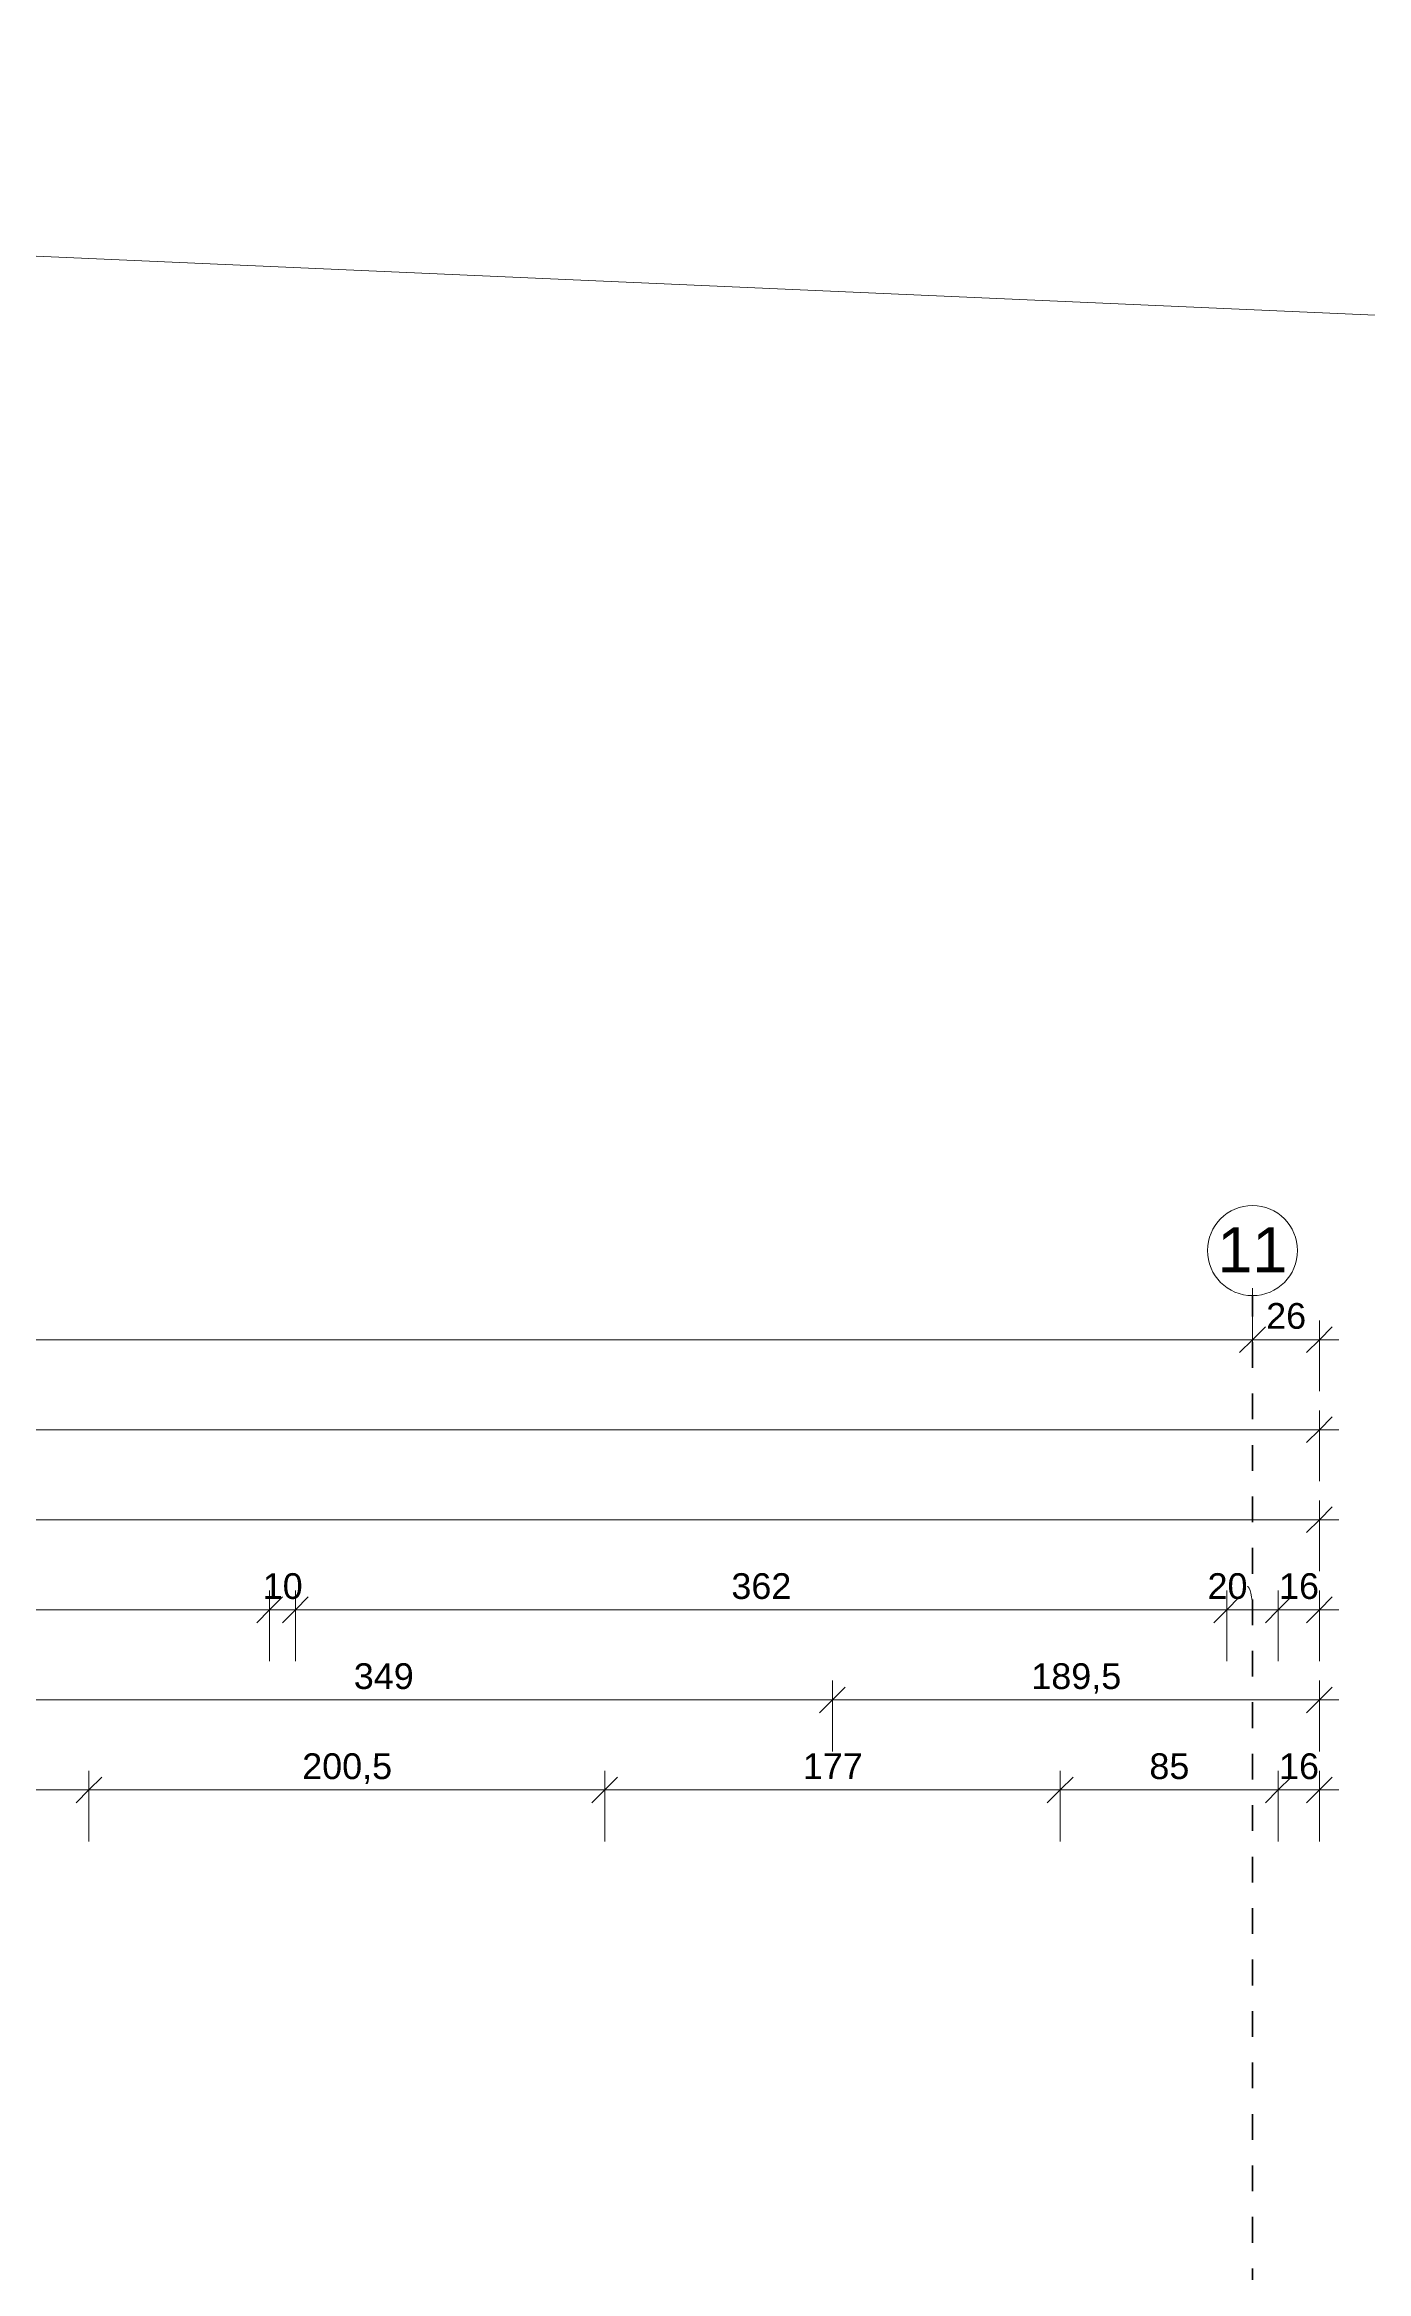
# Model space of a CAD drawing. Header units: metres. Extents: x 3 to 50, y 58.8 to 100.4.
# Drawn here: x 37.71 to 42.85, y 90.44 to 99.09 of the extents above; entities that cross this region are included whole.
import ezdxf

# ---------------------------------------------------------------- set-up
doc = ezdxf.new("R2010")
doc.units = ezdxf.units.M
doc.linetypes.add('Strich Punkt Mittel', pattern=[0.015875, 0.00635, -0.004763, 0, -0.004763])
for name, color, linetype, lineweight in [('A_2D', 7, 'Continuous', 13), ('A_Bemassung-50_', 4, 'Continuous', 9), ('A_Bemassung_', 4, 'Continuous', 9), ('A_Beschriftung_', 7, 'Continuous', 9), ('A_Raster_', 1, 'Continuous', 9)]:
    doc.layers.add(name, color=color, linetype=linetype, lineweight=lineweight)
doc.styles.add('Arial_1', font='arial.ttf', dxfattribs={"height": 0.175})
doc.styles.add('Arial_5', font='arial.ttf', dxfattribs={"height": 0.1})
doc.dimstyles.new('WGA-Bemaßung', dxfattribs={"dimscale": 0.3048, "dimtxt": 0.102026, "dimasz": 0.328084, "dimexe": 0.246063, "dimexo": 0.0625, "dimgap": 0.04101, "dimtad": 1, "dimdec": 1, "dimlfac": 100, "dimrnd": 0.5, "dimdsep": 46, "dimtxsty": 'Arial_5', "dimblk1": 'OBLIQUE', "dimblk2": 'OBLIQUE', "dimsah": 1, "dimcen": 0.09, "dimdle": 0.246063, "dimazin": 2, "dimtfac": 1, "dimtdec": 4, "dimtix": 1, "dimtmove": 0, "dimatfit": 3, "dimfxl": 0.656168, "dimfxlon": 1, "dimtvp": 1, "dimtolj": 1, "dimtzin": 0, "dimarcsym": 2})
doc.dimstyles.new('WGA-Bemaßung_1', dxfattribs={"dimscale": 0.3048, "dimtxt": 0.102026, "dimasz": 0.328084, "dimexe": 0.246063, "dimexo": 0.0625, "dimgap": 0.04101, "dimtad": 1, "dimdec": 1, "dimlfac": 100, "dimrnd": 0.5, "dimdsep": 46, "dimtxsty": 'Arial_5', "dimblk1": 'OBLIQUE', "dimblk2": 'OBLIQUE', "dimsah": 1, "dimcen": 0.09, "dimdle": 0.246063, "dimazin": 2, "dimtfac": 1, "dimtdec": 4, "dimtix": 1, "dimtmove": 1, "dimatfit": 3, "dimfxl": 0.656168, "dimfxlon": 1, "dimtvp": 1, "dimtolj": 1, "dimtzin": 0, "dimarcsym": 2})
doc.dimstyles.new('WGA-Bemaßung_3', dxfattribs={"dimscale": 0.3048, "dimtxt": 0.102026, "dimasz": 0.328084, "dimexe": 0.246063, "dimexo": 0.0625, "dimgap": 0.04101, "dimtad": 1, "dimdec": 1, "dimlfac": 100, "dimrnd": 0.5, "dimdsep": 46, "dimtxsty": 'Arial_5', "dimblk1": 'OBLIQUE', "dimblk2": 'OBLIQUE', "dimsah": 1, "dimcen": 0.09, "dimdle": 0.246063, "dimazin": 2, "dimtfac": 1, "dimtdec": 4, "dimtix": 1, "dimtmove": 0, "dimatfit": 3, "dimfxl": 0.656168, "dimfxlon": 1, "dimtvp": 1, "dimtolj": 1, "dimtzin": 0, "dimarcsym": 2})

# ---------------------------------------------------------------- blocks, each defined once
blk = doc.blocks.new('Raster - BS_Achse-112124-263_PP_02OG_BT1')
at = {"layer": 'A_Beschriftung_'}
blk.add_circle((0, 0), 0.0035, dxfattribs=at)
blk = doc.blocks.new('DIMBLOCK7-263_PP_02OG_BT1')
at = {"layer": 'A_Bemassung-50_', "transparency": 16777216}
for p, q in [((32.5577, 94.0583), (32.5577, 94.2583)), ((42.4027, 94.0583), (42.4027, 94.2583)), ((32.5577, 94.0583), (42.4027, 94.0583)), ((32.5577, 94.0583), (32.5577, 93.9833)), ((42.4027, 94.0583), (42.4027, 93.9833))]:
    blk.add_line(p, q, dxfattribs=at)
at = {"layer": 'A_Bemassung-50_', "lineweight": 35, "transparency": 16777216}
for p, q in [((32.5577, 94.0583), (32.6077, 94.1083)), ((42.4027, 94.0583), (42.4527, 94.1083)), ((32.5577, 94.0583), (32.5077, 94.0083)), ((42.4027, 94.0583), (42.3527, 94.0083))]:
    blk.add_line(p, q, dxfattribs=at)
at = {"layer": 'A_Bemassung-50_', "color": 0, "transparency": 16777216, "insert": (37.3067, 94.2007), "char_height": 0.1, "width": 0.416266, "attachment_point": 1, "line_spacing_factor": 0.941778, "style": 'Arial_5'}
blk.add_mtext('984,5', dxfattribs=at)
blk = doc.blocks.new('_Oblique')
at = {"color": 0, "linetype": 'ByBlock', "lineweight": -2}
blk.add_line((-0.5, -0.5), (0.5, 0.5), dxfattribs=at)
blk = doc.blocks.new('DIMBLOCK8-263_PP_02OG_BT1')
at = {"layer": 'A_Bemassung-50_', "transparency": 16777216}
for p, q in [((42.4027, 94.0583), (42.4027, 94.2583)), ((42.6627, 94.0583), (42.6627, 94.1333)), ((42.4027, 94.0583), (42.7377, 94.0583)), ((42.4027, 94.0583), (42.4027, 93.9833)), ((42.6627, 94.0583), (42.6627, 93.8583))]:
    blk.add_line(p, q, dxfattribs=at)
at = {"layer": 'A_Bemassung-50_', "lineweight": 35, "transparency": 16777216}
for p, q in [((42.4027, 94.0583), (42.4527, 94.1083)), ((42.6627, 94.0583), (42.7127, 94.1083)), ((42.4027, 94.0583), (42.3527, 94.0083)), ((42.6627, 94.0583), (42.6127, 94.0083))]:
    blk.add_line(p, q, dxfattribs=at)
at = {"layer": 'A_Bemassung-50_', "color": 0, "transparency": 16777216, "insert": (42.4558, 94.2007), "char_height": 0.1, "width": 0.184588, "attachment_point": 1, "line_spacing_factor": 0.941778, "style": 'Arial_5'}
blk.add_mtext('26', dxfattribs=at)
blk = doc.blocks.new('DIMBLOCK11-263_PP_02OG_BT1')
at = {"layer": 'A_Bemassung-50_', "transparency": 16777216}
for p, q in [((25.4177, 93.3583), (25.4177, 93.4333)), ((42.6627, 93.3583), (42.6627, 93.4333)), ((25.4177, 93.3583), (42.7377, 93.3583)), ((25.4177, 93.3583), (25.4177, 93.1583)), ((42.6627, 93.3583), (42.6627, 93.1583))]:
    blk.add_line(p, q, dxfattribs=at)
at = {"layer": 'A_Bemassung-50_', "lineweight": 35, "transparency": 16777216}
for p, q in [((25.4177, 93.3583), (25.4677, 93.4083)), ((42.6627, 93.3583), (42.7127, 93.4083)), ((25.4177, 93.3583), (25.3677, 93.3083)), ((42.6627, 93.3583), (42.6127, 93.3083))]:
    blk.add_line(p, q, dxfattribs=at)
at = {"layer": 'A_Bemassung-50_', "color": 0, "transparency": 16777216, "insert": (33.8283, 93.5007), "char_height": 0.1, "width": 0.50856, "attachment_point": 1, "line_spacing_factor": 0.941778, "style": 'Arial_5'}
blk.add_mtext('1724,5', dxfattribs=at)
blk = doc.blocks.new('DIMBLOCK77-263_PP_02OG_BT1')
at = {"layer": 'A_Bemassung-50_', "transparency": 16777216}
for p, q in [((37.2802, 92.6583), (37.2802, 92.7333)), ((40.7702, 92.6583), (40.7702, 92.7333)), ((37.2802, 92.6583), (40.7702, 92.6583)), ((37.2802, 92.6583), (37.2802, 92.4583)), ((40.7702, 92.6583), (40.7702, 92.4583))]:
    blk.add_line(p, q, dxfattribs=at)
at = {"layer": 'A_Bemassung-50_', "lineweight": 35, "transparency": 16777216}
for p, q in [((37.2802, 92.6583), (37.3302, 92.7083)), ((40.7702, 92.6583), (40.8202, 92.7083)), ((37.2802, 92.6583), (37.2302, 92.6083)), ((40.7702, 92.6583), (40.7202, 92.6083))]:
    blk.add_line(p, q, dxfattribs=at)
at = {"layer": 'A_Bemassung-50_', "color": 0, "transparency": 16777216, "insert": (38.9098, 92.8007), "char_height": 0.1, "width": 0.276883, "attachment_point": 1, "line_spacing_factor": 0.941778, "style": 'Arial_5'}
blk.add_mtext('349', dxfattribs=at)
blk = doc.blocks.new('DIMBLOCK78-263_PP_02OG_BT1')
at = {"layer": 'A_Bemassung-50_', "transparency": 16777216}
for p, q in [((40.7702, 92.6583), (40.7702, 92.7333)), ((42.6627, 92.6583), (42.6627, 92.7333)), ((40.7702, 92.6583), (42.7377, 92.6583)), ((40.7702, 92.6583), (40.7702, 92.4583)), ((42.6627, 92.6583), (42.6627, 92.4583))]:
    blk.add_line(p, q, dxfattribs=at)
at = {"layer": 'A_Bemassung-50_', "lineweight": 35, "transparency": 16777216}
for p, q in [((40.7702, 92.6583), (40.8202, 92.7083)), ((42.6627, 92.6583), (42.7127, 92.7083)), ((40.7702, 92.6583), (40.7202, 92.6083)), ((42.6627, 92.6583), (42.6127, 92.6083))]:
    blk.add_line(p, q, dxfattribs=at)
at = {"layer": 'A_Bemassung-50_', "color": 0, "transparency": 16777216, "insert": (41.543, 92.8007), "char_height": 0.1, "width": 0.416266, "attachment_point": 1, "line_spacing_factor": 0.941778, "style": 'Arial_5'}
blk.add_mtext('189,5', dxfattribs=at)
blk = doc.blocks.new('DIMBLOCK101-263_PP_02OG_BT1')
at = {"layer": 'A_Bemassung-50_', "transparency": 16777216}
for p, q in [((35.7477, 93.0083), (35.7477, 93.0833)), ((38.5827, 93.0083), (38.5827, 93.0833)), ((35.7477, 93.0083), (38.5827, 93.0083)), ((35.7477, 93.0083), (35.7477, 92.8083)), ((38.5827, 93.0083), (38.5827, 92.8083))]:
    blk.add_line(p, q, dxfattribs=at)
at = {"layer": 'A_Bemassung-50_', "lineweight": 35, "transparency": 16777216}
for p, q in [((35.7477, 93.0083), (35.7977, 93.0583)), ((38.5827, 93.0083), (38.6327, 93.0583)), ((35.7477, 93.0083), (35.6977, 92.9583)), ((38.5827, 93.0083), (38.5327, 92.9583))]:
    blk.add_line(p, q, dxfattribs=at)
at = {"layer": 'A_Bemassung-50_', "color": 0, "transparency": 16777216, "insert": (36.9917, 93.1507), "char_height": 0.1, "width": 0.416266, "attachment_point": 1, "line_spacing_factor": 0.941778, "style": 'Arial_5'}
blk.add_mtext('283,5', dxfattribs=at)
blk = doc.blocks.new('DIMBLOCK102-263_PP_02OG_BT1')
at = {"layer": 'A_Bemassung-50_', "transparency": 16777216}
for p, q in [((38.5827, 93.0083), (38.5827, 93.0833)), ((38.6827, 93.0083), (38.6827, 93.0833)), ((38.5827, 93.0083), (38.6827, 93.0083)), ((38.5827, 93.0083), (38.5827, 92.8083)), ((38.6827, 93.0083), (38.6827, 92.8083))]:
    blk.add_line(p, q, dxfattribs=at)
at = {"layer": 'A_Bemassung-50_', "lineweight": 35, "transparency": 16777216}
for p, q in [((38.5827, 93.0083), (38.6327, 93.0583)), ((38.6827, 93.0083), (38.7327, 93.0583)), ((38.5827, 93.0083), (38.5327, 92.9583)), ((38.6827, 93.0083), (38.6327, 92.9583))]:
    blk.add_line(p, q, dxfattribs=at)
at = {"layer": 'A_Bemassung-50_', "color": 0, "transparency": 16777216, "insert": (38.5558, 93.1507), "char_height": 0.1, "width": 0.184588, "attachment_point": 1, "line_spacing_factor": 0.941778, "style": 'Arial_5'}
blk.add_mtext('10', dxfattribs=at)
blk = doc.blocks.new('DIMBLOCK103-263_PP_02OG_BT1')
at = {"layer": 'A_Bemassung-50_', "transparency": 16777216}
for p, q in [((38.6827, 93.0083), (38.6827, 93.0833)), ((42.3027, 93.0083), (42.3027, 93.0833)), ((38.6827, 93.0083), (42.3027, 93.0083)), ((38.6827, 93.0083), (38.6827, 92.8083)), ((42.3027, 93.0083), (42.3027, 92.8083))]:
    blk.add_line(p, q, dxfattribs=at)
at = {"layer": 'A_Bemassung-50_', "lineweight": 35, "transparency": 16777216}
for p, q in [((38.6827, 93.0083), (38.7327, 93.0583)), ((42.3027, 93.0083), (42.3527, 93.0583)), ((38.6827, 93.0083), (38.6327, 92.9583)), ((42.3027, 93.0083), (42.2527, 92.9583))]:
    blk.add_line(p, q, dxfattribs=at)
at = {"layer": 'A_Bemassung-50_', "color": 0, "transparency": 16777216, "insert": (40.3773, 93.1507), "char_height": 0.1, "width": 0.276883, "attachment_point": 1, "line_spacing_factor": 0.941778, "style": 'Arial_5'}
blk.add_mtext('362', dxfattribs=at)
blk = doc.blocks.new('DIMBLOCK104-263_PP_02OG_BT1')
at = {"layer": 'A_Bemassung-50_', "transparency": 16777216}
for p, q in [((42.3027, 93.0083), (42.3027, 93.0833)), ((42.5027, 93.0083), (42.5027, 93.0833)), ((42.3027, 93.0083), (42.5027, 93.0083)), ((42.3027, 93.0083), (42.3027, 92.8083)), ((42.5027, 93.0083), (42.5027, 92.8083))]:
    blk.add_line(p, q, dxfattribs=at)
at = {"layer": 'A_Bemassung-50_', "lineweight": 35, "transparency": 16777216}
for p, q in [((42.3027, 93.0083), (42.3527, 93.0583)), ((42.5027, 93.0083), (42.5527, 93.0583)), ((42.3027, 93.0083), (42.2527, 92.9583)), ((42.5027, 93.0083), (42.4527, 92.9583))]:
    blk.add_line(p, q, dxfattribs=at)
at = {"layer": 'A_Bemassung-50_', "transparency": 16777216}
blk.add_ellipse((42.3818, 93.0083), major_axis=(0, 0.091), ratio=0.229468, start_param=4.712389, end_param=6.283185, dxfattribs=at)
at = {"layer": 'A_Bemassung-50_', "color": 0, "transparency": 16777216, "insert": (42.228, 93.1507), "char_height": 0.1, "width": 0.184588, "attachment_point": 1, "line_spacing_factor": 0.941778, "style": 'Arial_5'}
blk.add_mtext('20', dxfattribs=at)
blk = doc.blocks.new('DIMBLOCK105-263_PP_02OG_BT1')
at = {"layer": 'A_Bemassung-50_', "transparency": 16777216}
for p, q in [((42.5027, 93.0083), (42.5027, 93.0833)), ((42.6627, 93.0083), (42.6627, 93.0833)), ((42.5027, 93.0083), (42.7377, 93.0083)), ((42.5027, 93.0083), (42.5027, 92.8083)), ((42.6627, 93.0083), (42.6627, 92.8083))]:
    blk.add_line(p, q, dxfattribs=at)
at = {"layer": 'A_Bemassung-50_', "lineweight": 35, "transparency": 16777216}
for p, q in [((42.5027, 93.0083), (42.5527, 93.0583)), ((42.6627, 93.0083), (42.7127, 93.0583)), ((42.5027, 93.0083), (42.4527, 92.9583)), ((42.6627, 93.0083), (42.6127, 92.9583))]:
    blk.add_line(p, q, dxfattribs=at)
at = {"layer": 'A_Bemassung-50_', "color": 0, "transparency": 16777216, "insert": (42.5058, 93.1507), "char_height": 0.1, "width": 0.184588, "attachment_point": 1, "line_spacing_factor": 0.941778, "style": 'Arial_5'}
blk.add_mtext('16', dxfattribs=at)
blk = doc.blocks.new('DIMBLOCK294-263_PP_02OG_BT1')
at = {"layer": 'A_Bemassung-50_', "transparency": 16777216}
for p, q in [((36.6802, 92.3083), (36.6802, 92.3833)), ((37.8802, 92.3083), (37.8802, 92.3833)), ((36.6802, 92.3083), (37.8802, 92.3083)), ((36.6802, 92.3083), (36.6802, 92.1083)), ((37.8802, 92.3083), (37.8802, 92.1083))]:
    blk.add_line(p, q, dxfattribs=at)
at = {"layer": 'A_Bemassung-50_', "lineweight": 35, "transparency": 16777216}
for p, q in [((36.6802, 92.3083), (36.7302, 92.3583)), ((37.8802, 92.3083), (37.9302, 92.3583)), ((36.6802, 92.3083), (36.6302, 92.2583)), ((37.8802, 92.3083), (37.8302, 92.2583))]:
    blk.add_line(p, q, dxfattribs=at)
at = {"layer": 'A_Bemassung-50_', "color": 0, "transparency": 16777216, "insert": (37.1648, 92.4507), "char_height": 0.1, "width": 0.276883, "attachment_point": 1, "line_spacing_factor": 0.941778, "style": 'Arial_5'}
blk.add_mtext('120', dxfattribs=at)
blk = doc.blocks.new('DIMBLOCK295-263_PP_02OG_BT1')
at = {"layer": 'A_Bemassung-50_', "transparency": 16777216}
for p, q in [((37.8802, 92.3083), (37.8802, 92.3833)), ((39.8852, 92.3083), (39.8852, 92.3833)), ((37.8802, 92.3083), (39.8852, 92.3083)), ((37.8802, 92.3083), (37.8802, 92.1083)), ((39.8852, 92.3083), (39.8852, 92.1083))]:
    blk.add_line(p, q, dxfattribs=at)
at = {"layer": 'A_Bemassung-50_', "lineweight": 35, "transparency": 16777216}
for p, q in [((37.8802, 92.3083), (37.9302, 92.3583)), ((39.8852, 92.3083), (39.9352, 92.3583)), ((37.8802, 92.3083), (37.8302, 92.2583)), ((39.8852, 92.3083), (39.8352, 92.2583))]:
    blk.add_line(p, q, dxfattribs=at)
at = {"layer": 'A_Bemassung-50_', "color": 0, "transparency": 16777216, "insert": (38.7092, 92.4507), "char_height": 0.1, "width": 0.416266, "attachment_point": 1, "line_spacing_factor": 0.941778, "style": 'Arial_5'}
blk.add_mtext('200,5', dxfattribs=at)
blk = doc.blocks.new('DIMBLOCK296-263_PP_02OG_BT1')
at = {"layer": 'A_Bemassung-50_', "transparency": 16777216}
for p, q in [((39.8852, 92.3083), (39.8852, 92.3833)), ((41.6552, 92.3083), (41.6552, 92.3833)), ((39.8852, 92.3083), (41.6552, 92.3083)), ((39.8852, 92.3083), (39.8852, 92.1083)), ((41.6552, 92.3083), (41.6552, 92.1083))]:
    blk.add_line(p, q, dxfattribs=at)
at = {"layer": 'A_Bemassung-50_', "lineweight": 35, "transparency": 16777216}
for p, q in [((39.8852, 92.3083), (39.9352, 92.3583)), ((41.6552, 92.3083), (41.7052, 92.3583)), ((39.8852, 92.3083), (39.8352, 92.2583)), ((41.6552, 92.3083), (41.6052, 92.2583))]:
    blk.add_line(p, q, dxfattribs=at)
at = {"layer": 'A_Bemassung-50_', "color": 0, "transparency": 16777216, "insert": (40.6548, 92.4507), "char_height": 0.1, "width": 0.276883, "attachment_point": 1, "line_spacing_factor": 0.941778, "style": 'Arial_5'}
blk.add_mtext('177', dxfattribs=at)
blk = doc.blocks.new('DIMBLOCK297-263_PP_02OG_BT1')
at = {"layer": 'A_Bemassung-50_', "transparency": 16777216}
for p, q in [((41.6552, 92.3083), (41.6552, 92.3833)), ((42.5027, 92.3083), (42.5027, 92.3833)), ((41.6552, 92.3083), (42.5027, 92.3083)), ((41.6552, 92.3083), (41.6552, 92.1083)), ((42.5027, 92.3083), (42.5027, 92.1083))]:
    blk.add_line(p, q, dxfattribs=at)
at = {"layer": 'A_Bemassung-50_', "lineweight": 35, "transparency": 16777216}
for p, q in [((41.6552, 92.3083), (41.7052, 92.3583)), ((42.5027, 92.3083), (42.5527, 92.3583)), ((41.6552, 92.3083), (41.6052, 92.2583)), ((42.5027, 92.3083), (42.4527, 92.2583))]:
    blk.add_line(p, q, dxfattribs=at)
at = {"layer": 'A_Bemassung-50_', "color": 0, "transparency": 16777216, "insert": (42.002, 92.4507), "char_height": 0.1, "width": 0.184588, "attachment_point": 1, "line_spacing_factor": 0.941778, "style": 'Arial_5'}
blk.add_mtext('85', dxfattribs=at)
blk = doc.blocks.new('DIMBLOCK298-263_PP_02OG_BT1')
at = {"layer": 'A_Bemassung-50_', "transparency": 16777216}
for p, q in [((42.5027, 92.3083), (42.5027, 92.3833)), ((42.6627, 92.3083), (42.6627, 92.3833)), ((42.5027, 92.3083), (42.7377, 92.3083)), ((42.5027, 92.3083), (42.5027, 92.1083)), ((42.6627, 92.3083), (42.6627, 92.1083))]:
    blk.add_line(p, q, dxfattribs=at)
at = {"layer": 'A_Bemassung-50_', "lineweight": 35, "transparency": 16777216}
for p, q in [((42.5027, 92.3083), (42.5527, 92.3583)), ((42.6627, 92.3083), (42.7127, 92.3583)), ((42.5027, 92.3083), (42.4527, 92.2583)), ((42.6627, 92.3083), (42.6127, 92.2583))]:
    blk.add_line(p, q, dxfattribs=at)
at = {"layer": 'A_Bemassung-50_', "color": 0, "transparency": 16777216, "insert": (42.5058, 92.4507), "char_height": 0.1, "width": 0.184588, "attachment_point": 1, "line_spacing_factor": 0.941778, "style": 'Arial_5'}
blk.add_mtext('16', dxfattribs=at)
blk = doc.blocks.new('DIMBLOCK659-263_PP_02OG_BT1')
at = {"layer": 'A_Bemassung-50_', "transparency": 16777216}
for p, q in [((7.6627, 93.7083), (7.6627, 93.7833)), ((42.6627, 93.7083), (42.6627, 93.7833)), ((7.5877, 93.7083), (42.7377, 93.7083)), ((7.6627, 93.7083), (7.6627, 93.5083)), ((42.6627, 93.7083), (42.6627, 93.5083))]:
    blk.add_line(p, q, dxfattribs=at)
at = {"layer": 'A_Bemassung-50_', "lineweight": 35, "transparency": 16777216}
for p, q in [((7.6627, 93.7083), (7.7127, 93.7583)), ((42.6627, 93.7083), (42.7127, 93.7583)), ((7.6627, 93.7083), (7.6127, 93.6583)), ((42.6627, 93.7083), (42.6127, 93.6583))]:
    blk.add_line(p, q, dxfattribs=at)
at = {"layer": 'A_Bemassung-50_', "color": 0, "transparency": 16777216, "insert": (25.0088, 93.8507), "char_height": 0.1, "width": 0.369177, "attachment_point": 1, "line_spacing_factor": 0.941778, "style": 'Arial_5'}
blk.add_mtext('3500', dxfattribs=at)

msp = doc.modelspace()

# ---------------------------------------------------------------- linework, layer by layer
at = {"layer": 'A_2D', "lineweight": 18}
msp.add_line((48.514, 97.7921), (19.0083, 99.0917), dxfattribs=at)
at = {"layer": 'A_Raster_', "linetype": 'Strich Punkt Mittel', "lineweight": 35}
msp.add_line((42.4027, 59.9489), (42.4027, 94.2296), dxfattribs=at)

# ---------------------------------------------------------------- block references
at = {"layer": 'A_Beschriftung_', "xscale": 49.99999999999998, "yscale": 49.99999999999998, "zscale": 49.99999999999998}
msp.add_blockref('Raster - BS_Achse-112124-263_PP_02OG_BT1', (42.4027, 94.4046), dxfattribs=at)

# ---------------------------------------------------------------- texts
at = {"layer": 'A_Beschriftung_', "insert": (42.2662, 94.4955), "char_height": 0.175, "width": 0.336709, "attachment_point": 1, "style": 'Arial_1'}
msp.add_mtext('11', dxfattribs=at)

# ---------------------------------------------------------------- dimensions: what is measured, and where the dimension line sits
at = {"layer": 'A_Bemassung_'}
for base, p1, p2, dimstyle, override, picture, middle in [((42.4027, 94.0583), (32.5577, 94.2583), (42.4027, 94.2583), 'WGA-Bemaßung', {"dimpost": '<>', "dimfxl": 9.845}, 'DIMBLOCK7-263_PP_02OG_BT1', (37.4802, 94.1219)), ((42.6627, 94.0583), (42.4027, 94.2583), (42.6627, 93.8583), 'WGA-Bemaßung', {"dimpost": '<>', "dimfxl": 0.477074}, 'DIMBLOCK8-263_PP_02OG_BT1', (42.5327, 94.1219)), ((42.6627, 93.7083), (7.6627, 93.5083), (42.6627, 93.5083), 'WGA-Bemaßung_3', {"dimpost": '<>', "dimfxl": 35}, 'DIMBLOCK659-263_PP_02OG_BT1', (25.1627, 93.7719)), ((42.6627, 93.3583), (25.4177, 93.1583), (42.6627, 93.1583), 'WGA-Bemaßung', {"dimpost": '<>', "dimfxl": 17.245}, 'DIMBLOCK11-263_PP_02OG_BT1', (34.0402, 93.4219)), ((38.5827, 93.0083), (35.7477, 92.8083), (38.5827, 92.8083), 'WGA-Bemaßung', {"dimpost": '<>', "dimfxl": 2.835}, 'DIMBLOCK101-263_PP_02OG_BT1', (37.1652, 93.0719)), ((38.6827, 93.0083), (38.5827, 92.8083), (38.6827, 92.8083), 'WGA-Bemaßung', {"dimpost": '<>', "dimfxl": 0.1}, 'DIMBLOCK102-263_PP_02OG_BT1', (38.6327, 93.0719)), ((42.3027, 93.0083), (38.6827, 92.8083), (42.3027, 92.8083), 'WGA-Bemaßung', {"dimpost": '<>', "dimfxl": 3.62}, 'DIMBLOCK103-263_PP_02OG_BT1', (40.4927, 93.0719)), ((42.6627, 93.0083), (42.5027, 92.8083), (42.6627, 92.8083), 'WGA-Bemaßung', {"dimpost": '<>', "dimfxl": 0.16}, 'DIMBLOCK105-263_PP_02OG_BT1', (42.5827, 93.0719)), ((40.7702, 92.6583), (37.2802, 92.4583), (40.7702, 92.4583), 'WGA-Bemaßung', {"dimpost": '<>', "dimfxl": 3.49}, 'DIMBLOCK77-263_PP_02OG_BT1', (39.0252, 92.7219)), ((42.6626682485, 92.6583319338), (40.7701682485, 92.4583319338), (42.6626682485, 92.4583319338), 'WGA-Bemaßung', {"dimpost": '<>', "dimfxl": 1.8925}, 'DIMBLOCK78-263_PP_02OG_BT1', (41.7164182485, 92.7218892329)), ((37.8802, 92.3083), (36.6802, 92.1083), (37.8802, 92.1083), 'WGA-Bemaßung', {"dimpost": '<>', "dimfxl": 1.2}, 'DIMBLOCK294-263_PP_02OG_BT1', (37.2802, 92.3719)), ((39.8852, 92.3083), (37.8802, 92.1083), (39.8852, 92.1083), 'WGA-Bemaßung', {"dimpost": '<>', "dimfxl": 2.005}, 'DIMBLOCK295-263_PP_02OG_BT1', (38.8827, 92.3719)), ((41.6552, 92.3083), (39.8852, 92.1083), (41.6552, 92.1083), 'WGA-Bemaßung', {"dimpost": '<>', "dimfxl": 1.77}, 'DIMBLOCK296-263_PP_02OG_BT1', (40.7702, 92.371)), ((42.5026682485, 92.3083319338), (41.6551682485, 92.1083319338), (42.5026682485, 92.1083319338), 'WGA-Bemaßung', {"dimpost": '<>', "dimfxl": 0.8475}, 'DIMBLOCK297-263_PP_02OG_BT1', (42.0789182485, 92.3718892329)), ((42.6627, 92.3083), (42.5027, 92.1083), (42.6627, 92.1083), 'WGA-Bemaßung', {"dimpost": '<>', "dimfxl": 0.16}, 'DIMBLOCK298-263_PP_02OG_BT1', (42.5827, 92.3719))]:
    dim = msp.add_linear_dim(base=base, p1=p1, p2=p2, dimstyle=dimstyle, override=override, dxfattribs=at)
    dim.commit()
    dim.dimension.update_dxf_attribs({"geometry": picture, "text_midpoint": middle})
dim = msp.add_linear_dim(base=(42.5027, 93.0083), p1=(42.3027, 92.8083), p2=(42.5027, 92.8083), dimstyle='WGA-Bemaßung_1', override={"dimpost": '<>', "dimfxl": 0.2}, dxfattribs=at)
dim.commit()
dim.dimension.update_dxf_attribs({"geometry": 'DIMBLOCK104-263_PP_02OG_BT1', "text_midpoint": (42.3203, 93.084), "dimtype": 160})

doc.saveas('drawing.dxf')
